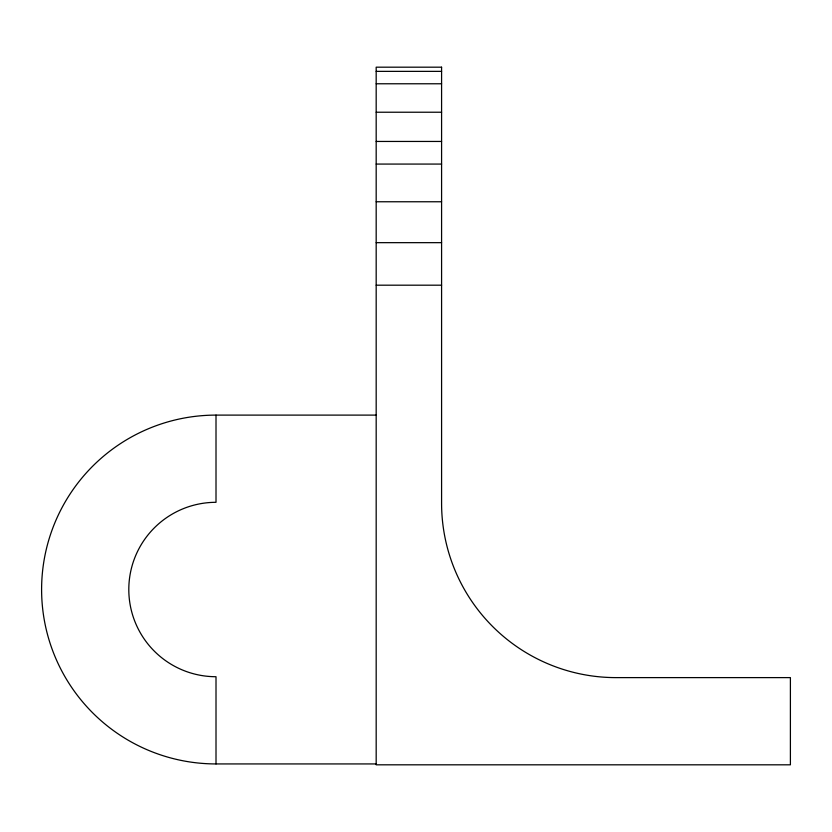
<?xml version="1.0" encoding="UTF-8"?>
<svg xmlns="http://www.w3.org/2000/svg" width="832" height="832" viewBox="0 0 832 832"><rect width="100%" height="100%" fill="white"/><g stroke="black" fill="none" stroke-linecap="round" stroke-linejoin="round"><path stroke-width="1.25" d="M376.178 71.365L441.584 71.365M376.178 83.772L441.584 83.772M376.178 112.226L441.584 112.226M376.178 141.45L441.584 141.45M376.178 164.07L441.584 164.07M376.178 201.76L441.584 201.76M376.178 242.663L441.584 242.663M376.178 285.189L441.584 285.189M376.178 763.932L216.008 763.932A174.408 174.408 0 0 1 41.6 589.514A174.408 174.408 0 0 1 216.008 415.106L376.21 415.106M216.008 415.106L216.008 502.31A87.204 87.204 0 0 0 128.804 589.514A87.204 87.204 0 0 0 216.008 676.718L216.008 763.932M441.584 67.184L376.178 67.184L376.178 764.816L790.4 764.816L790.4 677.612L615.992 677.612A174.408 174.408 0 0 1 441.584 503.204L441.584 67.184"/></g></svg>
